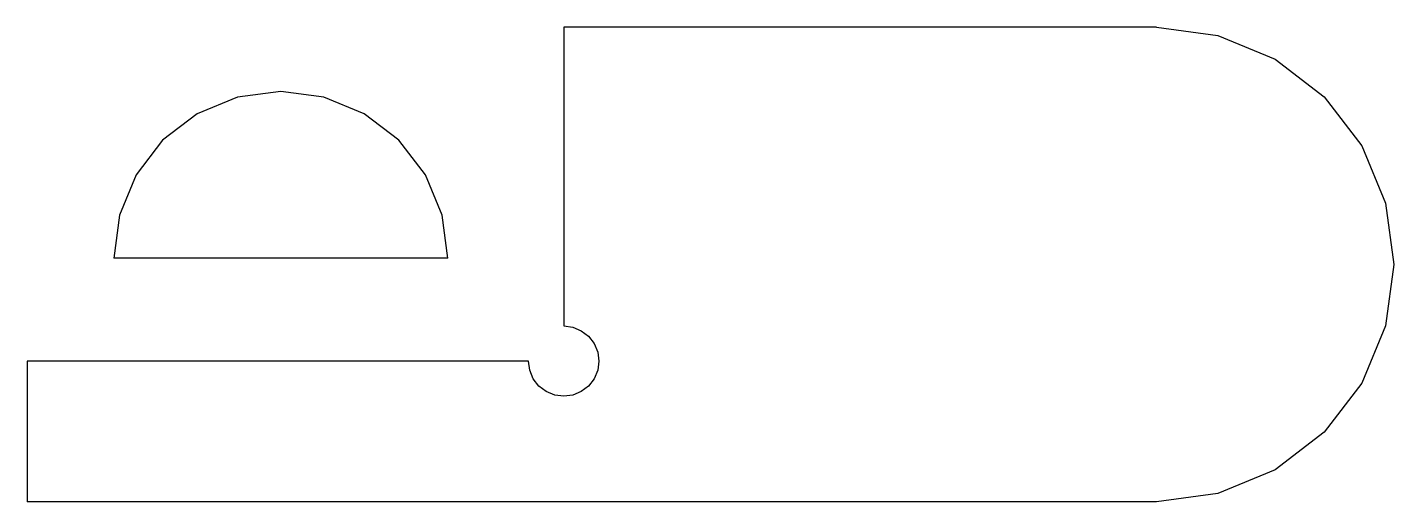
# Model space of a CAD drawing. Header units: inches. Extents: x 0 to 194, y 0 to 68.
import ezdxf

# ---------------------------------------------------------------- set-up
doc = ezdxf.new("R2010")
doc.units = ezdxf.units.IN
doc.header["$MEASUREMENT"] = 0

msp = doc.modelspace()

# ---------------------------------------------------------------- linework, layer by layer
for p, q in [((76.3, 67.5), (76.3, 25)), ((160.6, 67.5), (76.3, 67.5)), ((160.6, 67.5), (169.34, 66.35)), ((169.34, 66.35), (177.47, 62.98)), ((177.47, 62.98), (184.46, 57.61)), ((36.05, 58.39), (29.9, 57.58)), ((42.19, 57.58), (36.05, 58.39)), ((29.9, 57.58), (24.17, 55.21)), ((47.92, 55.21), (42.19, 57.58)), ((184.46, 57.61), (189.83, 50.63)), ((24.17, 55.21), (19.25, 51.44)), ((52.84, 51.44), (47.92, 55.21)), ((19.25, 51.44), (15.48, 46.52)), ((56.62, 46.52), (52.84, 51.44)), ((189.83, 50.63), (193.2, 42.49)), ((15.48, 46.52), (13.11, 40.79)), ((58.99, 40.79), (56.62, 46.52)), ((193.2, 42.49), (194.35, 33.75)), ((13.11, 40.79), (12.3, 34.64)), ((59.8, 34.64), (58.99, 40.79)), ((59.8, 34.64), (12.3, 34.64)), ((194.35, 33.75), (193.2, 25.01)), ((76.3, 25), (77.59, 24.83)), ((77.59, 24.83), (78.8, 24.33)), ((78.8, 24.33), (79.84, 23.54)), ((79.84, 23.54), (80.63, 22.5)), ((193.2, 25.01), (189.83, 16.88)), ((80.63, 22.5), (81.13, 21.29)), ((0, 20), (0, 0)), ((71.3, 20), (0, 20)), ((71.47, 18.71), (71.3, 20)), ((81.13, 21.29), (81.3, 20)), ((81.3, 20), (81.13, 18.71)), ((71.97, 17.5), (71.47, 18.71)), ((72.76, 16.46), (71.97, 17.5)), ((80.63, 17.5), (79.84, 16.46)), ((81.13, 18.71), (80.63, 17.5)), ((73.8, 15.67), (72.76, 16.46)), ((75.01, 15.17), (73.8, 15.67)), ((78.8, 15.67), (77.59, 15.17)), ((79.84, 16.46), (78.8, 15.67)), ((189.83, 16.88), (184.46, 9.89)), ((76.3, 15), (75.01, 15.17)), ((77.59, 15.17), (76.3, 15)), ((184.46, 9.89), (177.47, 4.52)), ((177.47, 4.52), (169.34, 1.15)), ((160.6, 0), (0, 0)), ((169.34, 1.15), (160.6, 0))]:
    msp.add_line(p, q)

doc.saveas('drawing.dxf')
